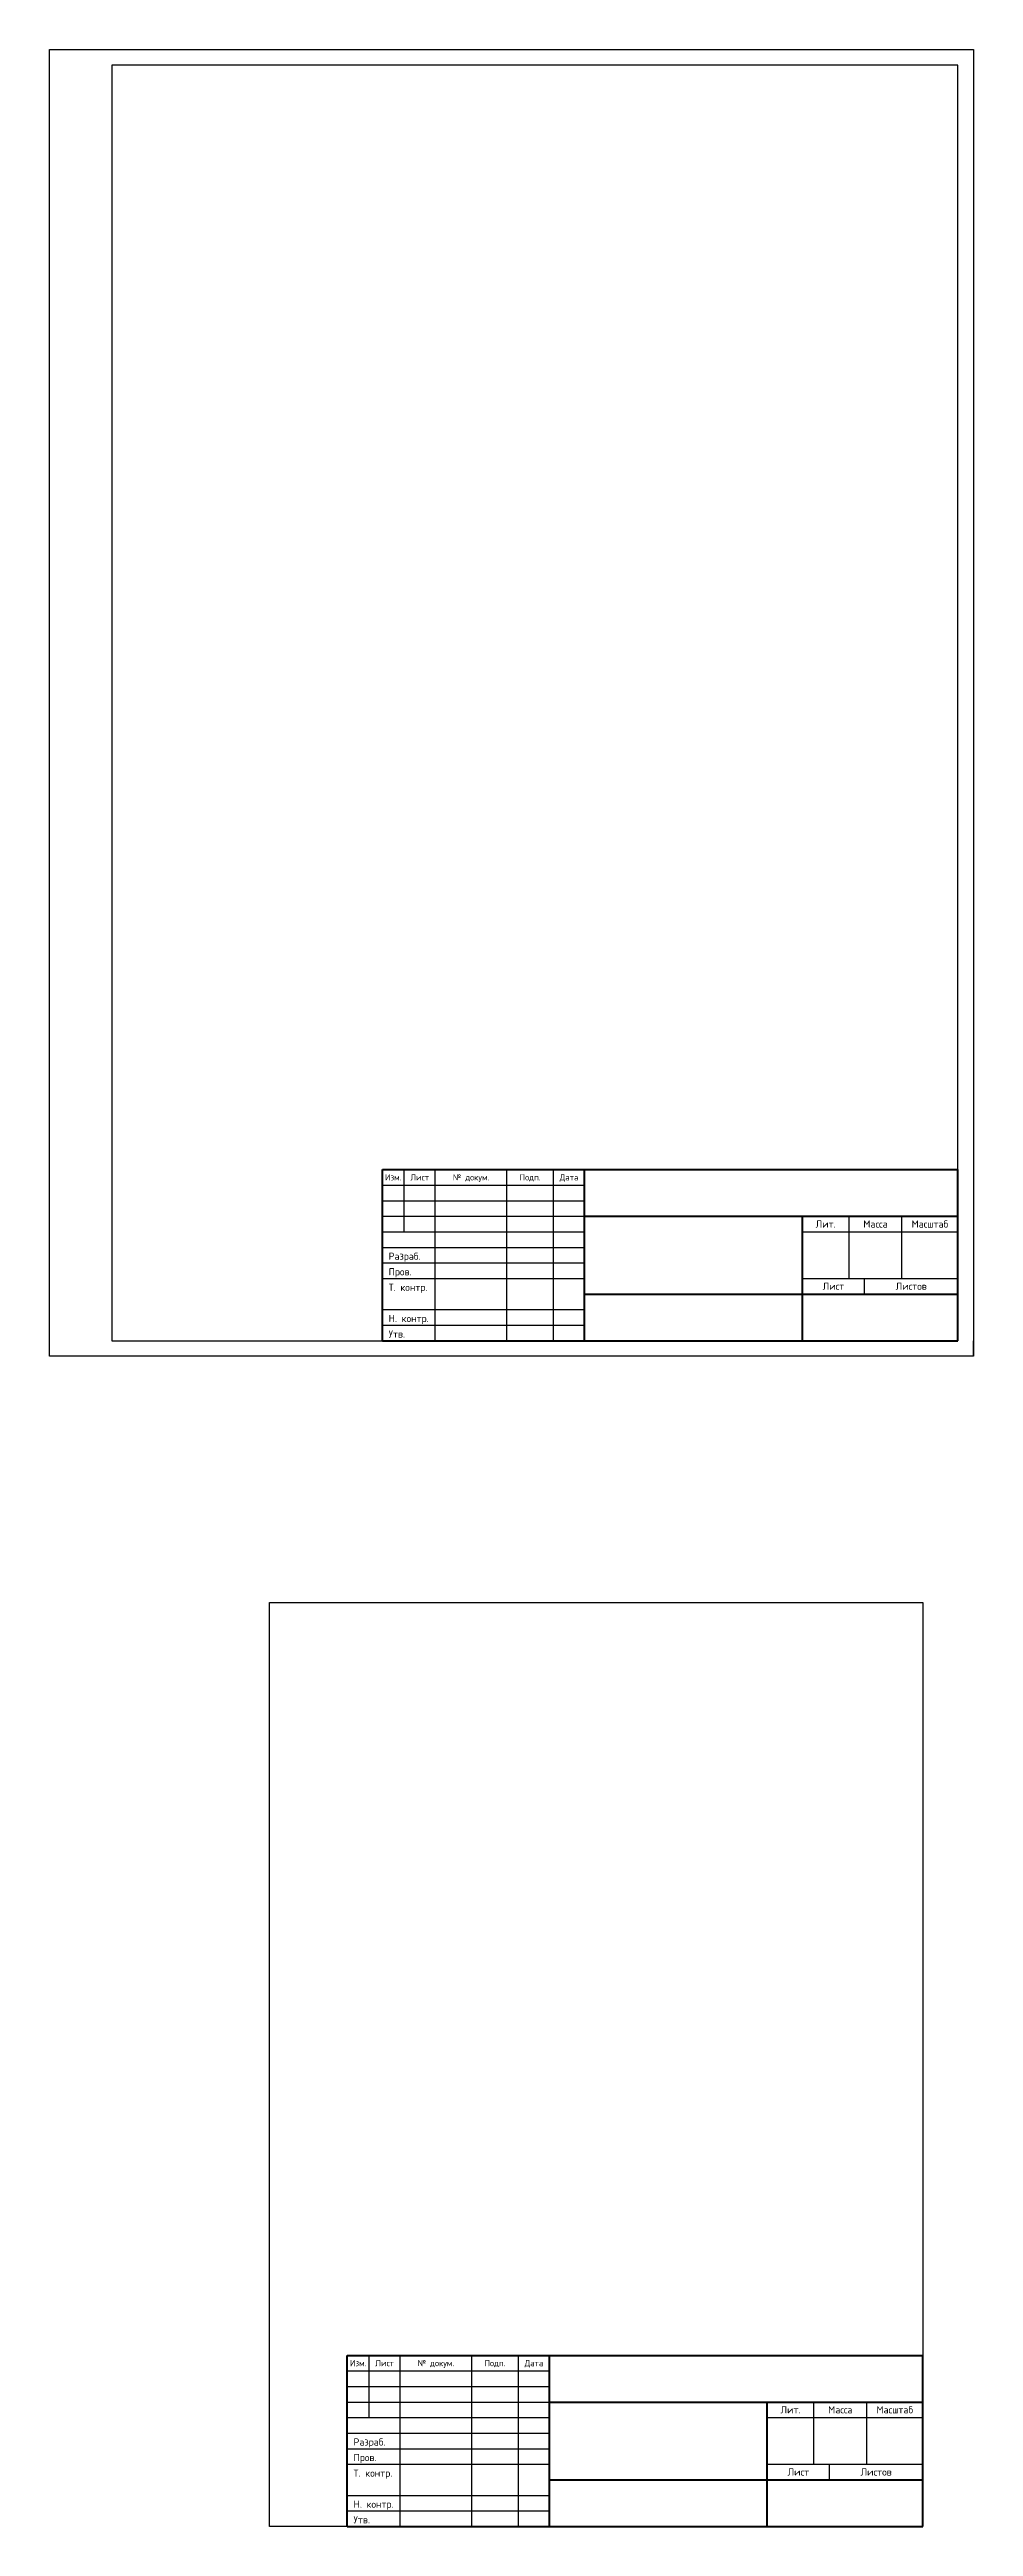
# Model space of a CAD drawing. Header units: millimetres. Extents: x 63961 to 279437, y 165795 to 374915.
# Drawn here: x 64569 to 69321, y 167972 to 180710 of the extents above; entities that cross this region are included whole.
import ezdxf
from ezdxf.enums import TextEntityAlignment as Align

# ---------------------------------------------------------------- set-up
doc = ezdxf.new("R2010")
doc.units = ezdxf.units.MM
doc.layers.add('Рамка', color=7, linetype='Continuous')
doc.styles.get("Standard").update_dxf_attribs({"font": 'isocpeur.ttf'})

msp = doc.modelspace()

# ---------------------------------------------------------------- linework, layer by layer
at = {"layer": 'Рамка', "lineweight": 50}
for p, q in [((66281.177, 174950.261), (69241.177, 174950.261)), ((66281.177, 174070.261), (66281.177, 174950.261)), ((67321.177, 174070.261), (67321.177, 174950.261)), ((69241.177, 174070.261), (69241.177, 174950.261)), ((67321.177, 174710.261), (69241.177, 174710.261)), ((68441.177, 174070.261), (68441.177, 174710.261)), ((67321.177, 174310.261), (69241.177, 174310.261)), ((66281.177, 174070.261), (69241.177, 174070.261)), ((66100.603, 168852.278), (69060.603, 168852.278)), ((66100.603, 167972.278), (66100.603, 168852.278)), ((67140.603, 167972.278), (67140.603, 168852.278)), ((69060.603, 167972.278), (69060.603, 168852.278)), ((67140.603, 168612.278), (69060.603, 168612.278)), ((68260.603, 167972.278), (68260.603, 168612.278)), ((67140.603, 168212.278), (69060.603, 168212.278)), ((66100.603, 167972.278), (69060.603, 167972.278))]:
    msp.add_line(p, q, dxfattribs=at)
at = {"layer": 'Рамка', "lineweight": 25}
for p, q in [((66393.177, 174630.261), (66393.177, 174950.261)), ((66553.177, 174070.261), (66553.177, 174950.261)), ((66921.177, 174070.261), (66921.177, 174950.261)), ((67161.177, 174070.261), (67161.177, 174950.261)), ((66281.177, 174870.261), (67321.177, 174870.261)), ((66281.177, 174790.261), (67321.177, 174790.261)), ((66281.177, 174710.261), (67321.177, 174710.261)), ((68681.177, 174390.261), (68681.177, 174710.261)), ((68953.177, 174390.261), (68953.177, 174710.261)), ((66281.177, 174630.261), (67321.177, 174630.261)), ((66281.177, 174550.261), (67321.177, 174550.261)), ((68441.177, 174630.261), (69241.177, 174630.261)), ((66281.177, 174470.261), (67321.177, 174470.261)), ((66281.177, 174390.261), (67321.177, 174390.261)), ((68441.177, 174390.261), (69241.177, 174390.261)), ((68761.177, 174310.261), (68761.177, 174390.261)), ((66281.177, 174230.261), (67321.177, 174230.261)), ((66281.177, 174150.261), (67321.177, 174150.261)), ((66212.603, 168532.278), (66212.603, 168852.278)), ((66372.603, 167972.278), (66372.603, 168852.278)), ((66740.603, 167972.278), (66740.603, 168852.278)), ((66980.603, 167972.278), (66980.603, 168852.278)), ((66100.603, 168772.278), (67140.603, 168772.278)), ((66100.603, 168692.278), (67140.603, 168692.278)), ((66100.603, 168612.278), (67140.603, 168612.278)), ((66100.603, 168532.278), (67140.603, 168532.278)), ((68260.603, 168532.278), (69060.603, 168532.278)), ((68500.603, 168292.278), (68500.603, 168612.278)), ((68772.603, 168292.278), (68772.603, 168612.278)), ((66100.603, 168452.278), (67140.603, 168452.278)), ((66100.603, 168372.278), (67140.603, 168372.278)), ((66100.603, 168292.278), (67140.603, 168292.278)), ((68260.603, 168292.278), (69060.603, 168292.278)), ((68580.603, 168212.278), (68580.603, 168292.278)), ((66100.603, 168132.278), (67140.603, 168132.278)), ((66100.603, 168052.278), (67140.603, 168052.278))]:
    msp.add_line(p, q, dxfattribs=at)
at = {"layer": 'Рамка'}
for q in [(69321.177, 174070.261), (69241.177, 173990.261)]:
    msp.add_line((69321.177, 173990.261), q, dxfattribs=at)
for points in [[(69321.177, 180710.261), (69321.177, 173990.261), (64569.177, 173990.261), (64569.177, 180710.261)], [(69241.177, 180630.261), (64889.177, 180630.261), (64889.177, 174070.261), (69241.177, 174070.261)], [(65700.603, 172724.278), (69060.603, 172724.278), (69060.603, 167972.278), (65700.603, 167972.278)]]:
    msp.add_lwpolyline(points, close=True, dxfattribs=at)

# ---------------------------------------------------------------- texts
for s, height, p in [('Изм.', 32, (66337.177, 174910.261)), ('Лист', 32, (66473.177, 174910.261)), ('№ докум.', 32, (66737.177, 174910.261)), ('Подп.', 32, (67041.177, 174910.261)), ('Дата', 32, (67241.177, 174910.261)), ('Лит.', 36.8, (68561.177, 174670.261)), ('Масса', 36.8, (68817.177, 174670.261)), ('Масштаб', 36.8, (69097.177, 174670.261)), ('Лист', 36.8, (68601.177, 174350.261)), ('Листов', 36.8, (69001.177, 174350.261)), ('Изм.', 32, (66156.603, 168812.278)), ('Лист', 32, (66292.603, 168812.278)), ('№ докум.', 32, (66556.603, 168812.278)), ('Подп.', 32, (66860.603, 168812.278)), ('Дата', 32, (67060.603, 168812.278)), ('Лит.', 36.8, (68380.603, 168572.278)), ('Масса', 36.8, (68636.603, 168572.278)), ('Масштаб', 36.8, (68916.603, 168572.278)), ('Лист', 36.8, (68420.603, 168252.278)), ('Листов', 36.8, (68820.603, 168252.278))]:
    msp.add_text(s, height=height, dxfattribs=at).set_placement(p, align=Align.MIDDLE_CENTER)
for s, p in [('Разраб.', (66313.177, 174486.261)), ('Пров.', (66313.177, 174406.261)), ('Т. контр.', (66313.177, 174326.261)), ('Н. контр.', (66313.177, 174166.261)), ('Утв.', (66313.177, 174086.261)), ('Разраб.', (66132.603, 168388.278)), ('Пров.', (66132.603, 168308.278)), ('Т. контр.', (66132.603, 168228.278)), ('Утв.', (66132.603, 167988.278)), ('Н. контр.', (66132.603, 168068.278))]:
    msp.add_text(s, height=36.8, dxfattribs=at).set_placement(p)

doc.saveas('drawing.dxf')
